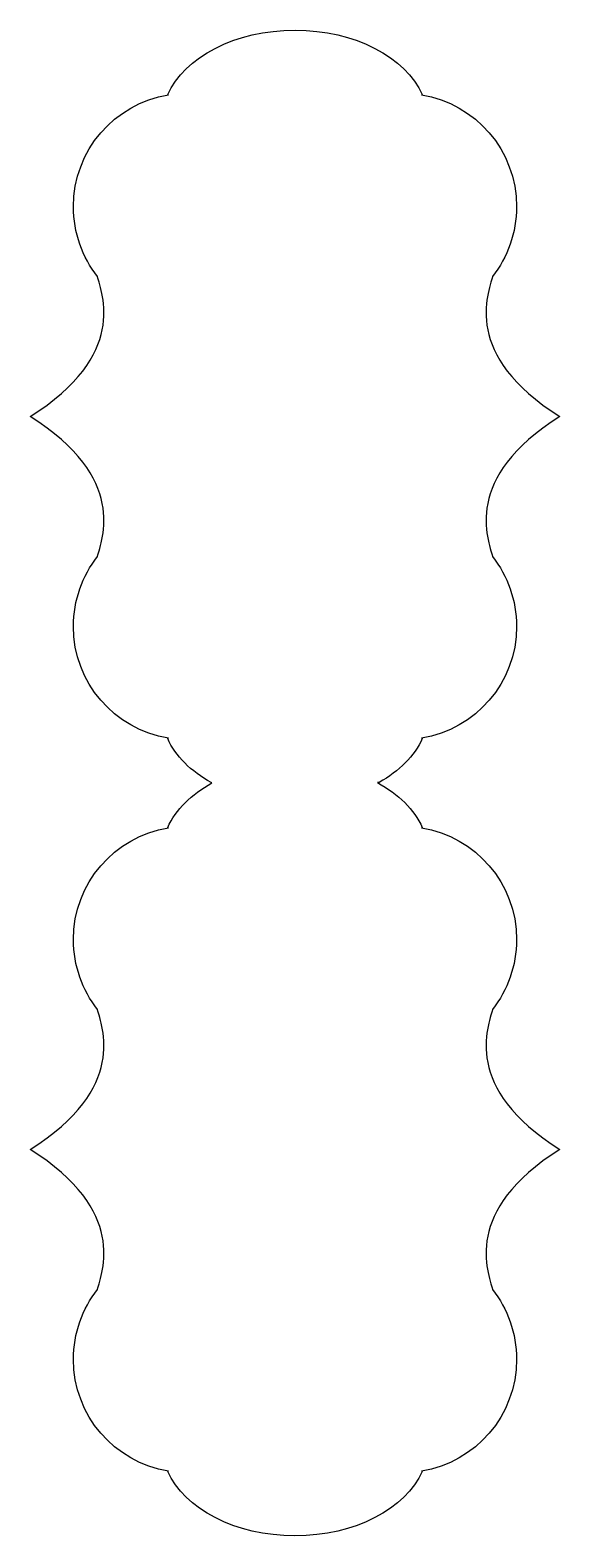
# Model space of a CAD drawing. Header units: centimetres. Extents: x -3.3 to 3.3, y -9.5 to 9.5.
import ezdxf

# ---------------------------------------------------------------- set-up
doc = ezdxf.new("R2010")
doc.units = ezdxf.units.CM
doc.header["$MEASUREMENT"] = 0
doc.layers.add('Camada 1', color=7, linetype='Continuous')

msp = doc.modelspace()

# ---------------------------------------------------------------- linework, layer by layer
at = {"layer": 'Camada 1'}
msp.add_open_spline([(1.06111, 0.00661), (1.31524, 0.14882), (1.50789, 0.34099), (1.60726, 0.56139), (1.60726, 0.56139), (1.60726, 0.56139), (1.59874, 0.56546), (1.59874, 0.56546), (1.59874, 0.56546), (2.27835, 0.67621), (2.79704, 1.26594), (2.79704, 1.97683), (2.79704, 1.97683), (2.79704, 2.30907), (2.68375, 2.61485), (2.49367, 2.85763), (2.49367, 2.85763), (2.43951, 3.07041), (2.10301, 3.84855), (3.34383, 4.62666), (3.34383, 4.62666), (2.10304, 5.40477), (2.43951, 6.18291), (2.49367, 6.39566), (2.49367, 6.39566), (2.68375, 6.63847), (2.79704, 6.94422), (2.79704, 7.27648), (2.79704, 7.27648), (2.79704, 7.98736), (2.27835, 8.57709), (1.59874, 8.68785), (1.59874, 8.68785), (1.59874, 8.68785), (1.60726, 8.6919), (1.60726, 8.6919), (1.60726, 8.6919), (1.39472, 9.16331), (0.75552, 9.50571), (0, 9.50571), (0, 9.50571), (-0.75552, 9.50571), (-1.39472, 9.16331), (-1.60726, 8.69191), (-1.60726, 8.69191), (-1.60726, 8.69191), (-1.59874, 8.68786), (-1.59874, 8.68786), (-1.59874, 8.68786), (-2.27835, 8.57711), (-2.79704, 7.98738), (-2.79704, 7.27649), (-2.79704, 7.27649), (-2.79704, 6.94423), (-2.68375, 6.63847), (-2.4937, 6.39567), (-2.4937, 6.39567), (-2.43954, 6.18292), (-2.10304, 5.40478), (-3.34383, 4.62667), (-3.34383, 4.62667), (-2.10304, 3.84856), (-2.43951, 3.07042), (-2.4937, 2.85764), (-2.4937, 2.85764), (-2.68378, 2.61486), (-2.79704, 2.30908), (-2.79704, 1.97684), (-2.79704, 1.97684), (-2.79704, 1.26593), (-2.27835, 0.6762), (-1.59874, 0.56547), (-1.59874, 0.56547), (-1.59874, 0.56547), (-1.60726, 0.5614), (-1.60726, 0.5614), (-1.60726, 0.5614), (-1.50738, 0.33986), (-1.31325, 0.14682), (-1.05711, 0.0044), (-1.05711, 0.0044), (-1.05711, 0.0044), (-1.0479, 0.00067), (-1.0479, 0.00067), (-1.0479, 0.00067), (-1.30862, -0.14218), (-1.50618, -0.3372), (-1.60728, -0.56138), (-1.60728, -0.56138), (-1.60728, -0.56138), (-1.59876, -0.56543), (-1.59876, -0.56543), (-1.59876, -0.56543), (-2.27837, -0.67618), (-2.79706, -1.26591), (-2.79706, -1.97682), (-2.79706, -1.97682), (-2.79706, -2.30906), (-2.68377, -2.61481), (-2.49372, -2.85762), (-2.49372, -2.85762), (-2.43956, -3.0704), (-2.10306, -3.84854), (-3.34385, -4.62662), (-3.34385, -4.62662), (-2.10306, -5.40476), (-2.43953, -6.1829), (-2.49372, -6.39565), (-2.49372, -6.39565), (-2.6838, -6.63843), (-2.79706, -6.94418), (-2.79706, -7.27647), (-2.79706, -7.27647), (-2.79706, -7.98733), (-2.27837, -8.57706), (-1.59876, -8.68781), (-1.59876, -8.68781), (-1.59876, -8.68781), (-1.60728, -8.69188), (-1.60728, -8.69188), (-1.60728, -8.69188), (-1.39474, -9.16326), (-0.75553, -9.50569), (-0.00002, -9.50569), (-0.00002, -9.50569), (0.7555, -9.50569), (1.3947, -9.16329), (1.60724, -8.69188), (1.60724, -8.69188), (1.60724, -8.69188), (1.59872, -8.68781), (1.59872, -8.68781), (1.59872, -8.68781), (2.27833, -8.57706), (2.79702, -7.98733), (2.79702, -7.27647), (2.79702, -7.27647), (2.79702, -6.94418), (2.68373, -6.63843), (2.49365, -6.39565), (2.49365, -6.39565), (2.43949, -6.1829), (2.10299, -5.40476), (3.34381, -4.62662), (3.34381, -4.62662), (2.10302, -3.84853), (2.43949, -3.07039), (2.49365, -2.85762), (2.49365, -2.85762), (2.68373, -2.61481), (2.79702, -2.30906), (2.79702, -1.97682), (2.79702, -1.97682), (2.79702, -1.26591), (2.27833, -0.67618), (1.59872, -0.56543), (1.59872, -0.56543), (1.59872, -0.56543), (1.60724, -0.56138), (1.60724, -0.56138), (1.60724, -0.56138), (1.50519, -0.33503), (1.30474, -0.13844), (1.04032, 0.0048), (1.04032, 0.0048), (1.04032, 0.0048), (1.06111, 0.00661), (1.06111, 0.00661)], degree=3, knots=[0, 0, 0, 0, 0.02325581, 0.02325581, 0.02325581, 0.02325581, 0.04651163, 0.04651163, 0.04651163, 0.04651163, 0.06976744, 0.06976744, 0.06976744, 0.06976744, 0.09302326, 0.09302326, 0.09302326, 0.09302326, 0.11627907, 0.11627907, 0.11627907, 0.11627907, 0.13953488, 0.13953488, 0.13953488, 0.13953488, 0.1627907, 0.1627907, 0.1627907, 0.1627907, 0.18604651, 0.18604651, 0.18604651, 0.18604651, 0.20930233, 0.20930233, 0.20930233, 0.20930233, 0.23255814, 0.23255814, 0.23255814, 0.23255814, 0.25581395, 0.25581395, 0.25581395, 0.25581395, 0.27906977, 0.27906977, 0.27906977, 0.27906977, 0.30232558, 0.30232558, 0.30232558, 0.30232558, 0.3255814, 0.3255814, 0.3255814, 0.3255814, 0.34883721, 0.34883721, 0.34883721, 0.34883721, 0.37209302, 0.37209302, 0.37209302, 0.37209302, 0.39534884, 0.39534884, 0.39534884, 0.39534884, 0.41860465, 0.41860465, 0.41860465, 0.41860465, 0.44186047, 0.44186047, 0.44186047, 0.44186047, 0.46511628, 0.46511628, 0.46511628, 0.46511628, 0.48837209, 0.48837209, 0.48837209, 0.48837209, 0.51162791, 0.51162791, 0.51162791, 0.51162791, 0.53488372, 0.53488372, 0.53488372, 0.53488372, 0.55813953, 0.55813953, 0.55813953, 0.55813953, 0.58139535, 0.58139535, 0.58139535, 0.58139535, 0.60465116, 0.60465116, 0.60465116, 0.60465116, 0.62790698, 0.62790698, 0.62790698, 0.62790698, 0.65116279, 0.65116279, 0.65116279, 0.65116279, 0.6744186, 0.6744186, 0.6744186, 0.6744186, 0.69767442, 0.69767442, 0.69767442, 0.69767442, 0.72093023, 0.72093023, 0.72093023, 0.72093023, 0.74418605, 0.74418605, 0.74418605, 0.74418605, 0.76744186, 0.76744186, 0.76744186, 0.76744186, 0.79069767, 0.79069767, 0.79069767, 0.79069767, 0.81395349, 0.81395349, 0.81395349, 0.81395349, 0.8372093, 0.8372093, 0.8372093, 0.8372093, 0.86046512, 0.86046512, 0.86046512, 0.86046512, 0.88372093, 0.88372093, 0.88372093, 0.88372093, 0.90697674, 0.90697674, 0.90697674, 0.90697674, 0.93023256, 0.93023256, 0.93023256, 0.93023256, 0.95348837, 0.95348837, 0.95348837, 0.95348837, 1, 1, 1, 1], dxfattribs=at)

doc.saveas('drawing.dxf')
